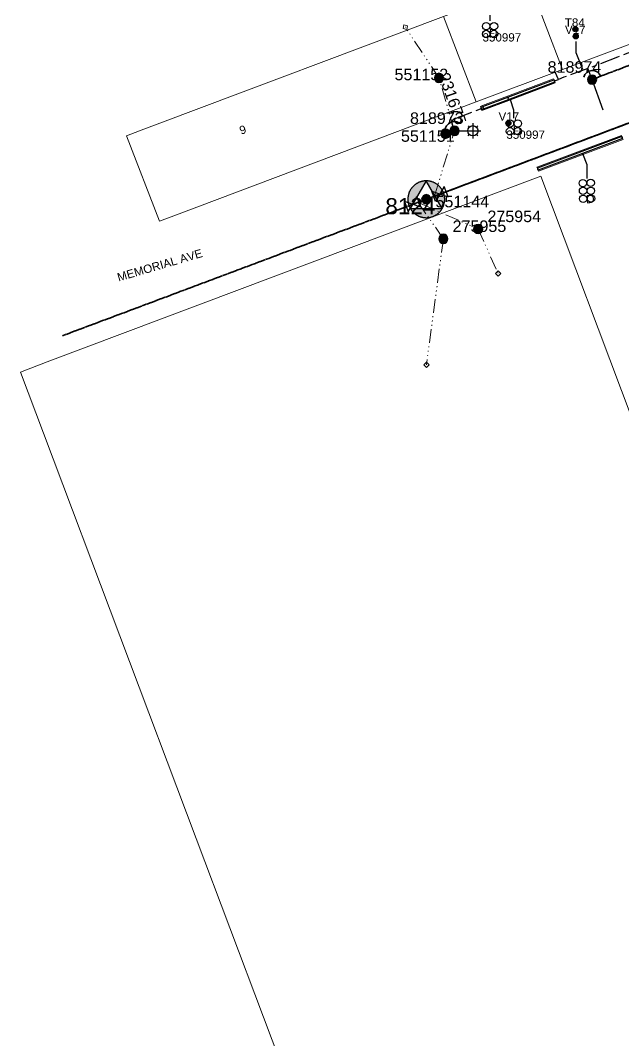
# Model space of a CAD drawing. Header units: metres. Extents: x 310735 to 311241, y 6267063 to 6267603.
# Drawn here: x 310734.9 to 310865.8, y 6267197.5 to 6267419 of the extents above; entities that cross this region are included whole.
import ezdxf
from ezdxf.enums import TextEntityAlignment as Align

# ---------------------------------------------------------------- set-up
doc = ezdxf.new("R2010")
doc.units = ezdxf.units.M
for name, pattern in [('Cable Exist OH', [1, 1, 0]), ('Cable Exist UG', [7, 4, -1, 1, -1]), ('DASHED', [19.05, 12.7, -6.35]), ('PHANTOMX2', [6.6, 3, -0.75, 0.2, -0.75, 0.2, -0.75, 0.2, -0.75])]:
    doc.linetypes.add(name, pattern=pattern)
doc.layers.get('0').update_dxf_attribs({"color": 6})
for name, color, linetype, lineweight in [('_User Miscellaneous1', 30, 'Continuous', 13), ('_User_HV_Exist', 1, 'Continuous', 35), ('_User_LV_Exist', 5, 'Continuous', 35), ('Cadastre Land Parcels_SP_EXT', 118, 'Continuous', 15), ('Cadastre Roads_SP_EXT', 218, 'Continuous', 15), ('Mains_HV_EXT', 13, 'Continuous', 25), ('Mains_LV_EXT', 163, 'Continuous', 25), ('Mains_SL_EXT', 131, 'Continuous', 25), ('Services_SP_EXT', 42, 'PHANTOMX2', 20)]:
    doc.layers.add(name, color=color, linetype=linetype, lineweight=lineweight)
for name, color, linetype in [('Duct_SP_EXT', 30, 'Continuous'), ('Equip_LV_EXT', 7, 'Continuous'), ('Equip_SP_SL_EXT', 7, 'Continuous'), ('Sub_SP_TR_HV_LV_EXT', 7, 'Continuous'), ('SupportsOH_SP_TR_HV_LV_SL_EXT', 7, 'Continuous'), ('Trench_SP_EXT', 7, 'Continuous')]:
    doc.layers.add(name, color=color, linetype=linetype)
doc.layers.add('UNKNOWN_FEATURES', color=1, linetype='DASHED', plot=False)
doc.styles.add('iecARIAL', font='arial.ttf', dxfattribs={"height": 2})
doc.styles.add('POLE_LABEL', font='arial.ttf', dxfattribs={"height": 2})
doc.styles.add('SL_LABEL', font='arial.ttf', dxfattribs={"height": 2})
doc.styles.get("Standard").update_dxf_attribs({"font": 'arial.ttf'})

# ---------------------------------------------------------------- blocks, each defined once
blk = doc.blocks.new('SUB_POLE_EXT')
at = {"linetype": 'DASHED', "transparency": 33554495}
h = blk.add_hatch(color=256, dxfattribs=at)
h.dxf.hatch_style = 1
h.paths.add_polyline_path([(0, 4), (-0.05, 4), (-0.15, 4), (-0.25, 3.99), (-0.34, 3.99), (-0.44, 3.98), (-0.54, 3.96), (-0.64, 3.95), (-0.73, 3.93), (-0.83, 3.91), (-0.92, 3.89), (-1.02, 3.87), (-1.11, 3.84), (-1.21, 3.81), (-1.3, 3.78), (-1.39, 3.75), (-1.49, 3.71), (-1.58, 3.68), (-1.67, 3.64), (-1.75, 3.59), (-1.84, 3.55), (-1.93, 3.5), (-2.01, 3.46), (-2.1, 3.41), (-2.18, 3.35), (-2.26, 3.3), (-2.34, 3.24), (-2.42, 3.18), (-2.5, 3.12), (-2.58, 3.06), (-2.65, 3), (-2.72, 2.93), (-2.79, 2.86), (-2.86, 2.79), (-2.93, 2.72), (-3, 2.65), (-3.06, 2.58), (-3.12, 2.5), (-3.18, 2.42), (-3.24, 2.34), (-3.3, 2.26), (-3.35, 2.18), (-3.41, 2.1), (-3.46, 2.01), (-3.5, 1.93), (-3.55, 1.84), (-3.59, 1.75), (-3.64, 1.67), (-3.68, 1.58), (-3.71, 1.49), (-3.75, 1.39), (-3.78, 1.3), (-3.81, 1.21), (-3.84, 1.11), (-3.87, 1.02), (-3.89, 0.92), (-3.91, 0.83), (-3.93, 0.73), (-3.95, 0.64), (-3.96, 0.54), (-3.98, 0.44), (-3.99, 0.34), (-3.99, 0.25), (-4, 0.15), (-4, 0.05), (-4, -0.05), (-4, -0.15), (-3.99, -0.25), (-3.99, -0.34), (-3.98, -0.44), (-3.96, -0.54), (-3.95, -0.64), (-3.93, -0.73), (-3.91, -0.83), (-3.89, -0.92), (-3.87, -1.02), (-3.84, -1.11), (-3.81, -1.21), (-3.78, -1.3), (-3.75, -1.39), (-3.71, -1.49), (-3.68, -1.58), (-3.64, -1.67), (-3.59, -1.75), (-3.55, -1.84), (-3.5, -1.93), (-3.46, -2)])
h.paths.add_polyline_path([(-1.19, 0.53), (2.55, 0.53), (2.55, 0.92), (-1.19, 0.92)], flags=9)
h.paths.add_polyline_path([(-1.18, -2.21), (0.35, -2.21), (0.35, -1.9), (-1.18, -1.9)], flags=9)
h = blk.add_hatch(color=256, dxfattribs=at)
h.dxf.hatch_style = 1
h.paths.add_polyline_path([(3.59, 1.75), (3.55, 1.84), (3.5, 1.93), (3.46, 2.01), (3.41, 2.1), (3.35, 2.18), (3.3, 2.26), (3.24, 2.34), (3.18, 2.42), (3.12, 2.5), (3.06, 2.58), (3, 2.65), (2.93, 2.72), (2.86, 2.79), (2.79, 2.86), (2.72, 2.93), (2.65, 3), (2.58, 3.06), (2.5, 3.12), (2.42, 3.18), (2.34, 3.24), (2.26, 3.3), (2.18, 3.35), (2.1, 3.41), (2.01, 3.46), (1.93, 3.5), (1.84, 3.55), (1.75, 3.59), (1.67, 3.64), (1.58, 3.68), (1.49, 3.71), (1.39, 3.75), (1.3, 3.78), (1.21, 3.81), (1.11, 3.84), (1.02, 3.87), (0.92, 3.89), (0.83, 3.91), (0.73, 3.93), (0.64, 3.95), (0.54, 3.96), (0.44, 3.98), (0.34, 3.99), (0.25, 3.99), (0.15, 4), (0.05, 4), (0, 4), (3.46, -2), (3.5, -1.93), (3.55, -1.84), (3.59, -1.75), (3.64, -1.67), (3.68, -1.58), (3.71, -1.49), (3.75, -1.39), (3.78, -1.3), (3.81, -1.21), (3.84, -1.11), (3.87, -1.02), (3.89, -0.92), (3.91, -0.83), (3.93, -0.73), (3.95, -0.64), (3.96, -0.54), (3.98, -0.44), (3.99, -0.34), (3.99, -0.25), (4, -0.15), (4, -0.05), (4, 0.05), (4, 0.15), (3.99, 0.25), (3.99, 0.34), (3.98, 0.44), (3.96, 0.54), (3.95, 0.64), (3.93, 0.73), (3.91, 0.83), (3.89, 0.92), (3.87, 1.02), (3.84, 1.11), (3.81, 1.21), (3.78, 1.3), (3.75, 1.39), (3.71, 1.49), (3.68, 1.58), (3.64, 1.67)])
h = blk.add_hatch(color=256, dxfattribs=at)
h.dxf.hatch_style = 1
h.paths.add_polyline_path([(3.12, -2.5), (3.18, -2.42), (3.24, -2.34), (3.3, -2.26), (3.35, -2.18), (3.41, -2.1), (3.46, -2.01), (3.46, -2), (-3.46, -2), (-3.46, -2.01), (-3.41, -2.1), (-3.35, -2.18), (-3.3, -2.26), (-3.24, -2.34), (-3.18, -2.42), (-3.12, -2.5), (-3.06, -2.58), (-3, -2.65), (-2.93, -2.72), (-2.86, -2.79), (-2.79, -2.86), (-2.72, -2.93), (-2.65, -3), (-2.58, -3.06), (-2.5, -3.12), (-2.42, -3.18), (-2.34, -3.24), (-2.26, -3.3), (-2.18, -3.35), (-2.1, -3.41), (-2.01, -3.46), (-1.93, -3.5), (-1.84, -3.55), (-1.75, -3.59), (-1.67, -3.64), (-1.58, -3.68), (-1.49, -3.71), (-1.39, -3.75), (-1.3, -3.78), (-1.21, -3.81), (-1.11, -3.84), (-1.02, -3.87), (-0.92, -3.89), (-0.83, -3.91), (-0.73, -3.93), (-0.64, -3.95), (-0.54, -3.96), (-0.44, -3.98), (-0.34, -3.99), (-0.25, -3.99), (-0.15, -4), (-0.05, -4), (0.05, -4), (0.15, -4), (0.25, -3.99), (0.34, -3.99), (0.44, -3.98), (0.54, -3.96), (0.64, -3.95), (0.73, -3.93), (0.83, -3.91), (0.92, -3.89), (1.02, -3.87), (1.11, -3.84), (1.21, -3.81), (1.3, -3.78), (1.39, -3.75), (1.49, -3.71), (1.58, -3.68), (1.67, -3.64), (1.75, -3.59), (1.84, -3.55), (1.93, -3.5), (2.01, -3.46), (2.1, -3.41), (2.18, -3.35), (2.26, -3.3), (2.34, -3.24), (2.42, -3.18), (2.5, -3.12), (2.58, -3.06), (2.65, -3), (2.72, -2.93), (2.79, -2.86), (2.86, -2.79), (2.93, -2.72), (3, -2.65), (3.06, -2.58)])
h.paths.add_polyline_path([(-1.4, -2.03), (-1.27, -2.03), (-1.27, -1.88), (-1.4, -1.88)], flags=9)
at = {"flags": 128}
for points in [[(-0.05, 4), (-0.15, 4), (-0.25, 3.99), (-0.34, 3.99), (-0.44, 3.98), (-0.54, 3.96), (-0.64, 3.95), (-0.73, 3.93), (-0.83, 3.91), (-0.92, 3.89), (-1.02, 3.87), (-1.11, 3.84), (-1.21, 3.81), (-1.3, 3.78), (-1.39, 3.75), (-1.49, 3.71), (-1.58, 3.68), (-1.67, 3.64), (-1.75, 3.59), (-1.84, 3.55), (-1.93, 3.5), (-2.01, 3.46), (-2.1, 3.41), (-2.18, 3.35), (-2.26, 3.3), (-2.34, 3.24), (-2.42, 3.18), (-2.5, 3.12), (-2.58, 3.06), (-2.65, 3), (-2.72, 2.93), (-2.79, 2.86), (-2.86, 2.79), (-2.93, 2.72), (-3, 2.65), (-3.06, 2.58), (-3.12, 2.5), (-3.18, 2.42), (-3.24, 2.34), (-3.3, 2.26), (-3.35, 2.18), (-3.41, 2.1), (-3.46, 2.01), (-3.5, 1.93), (-3.55, 1.84), (-3.59, 1.75), (-3.64, 1.67), (-3.68, 1.58), (-3.71, 1.49), (-3.75, 1.39), (-3.78, 1.3), (-3.81, 1.21), (-3.84, 1.11), (-3.87, 1.02), (-3.89, 0.92), (-3.91, 0.83), (-3.93, 0.73), (-3.95, 0.64), (-3.96, 0.54), (-3.98, 0.44), (-3.99, 0.34), (-3.99, 0.25), (-4, 0.15), (-4, 0.05), (-4, -0.05), (-4, -0.15), (-3.99, -0.25), (-3.99, -0.34), (-3.98, -0.44), (-3.96, -0.54), (-3.95, -0.64), (-3.93, -0.73), (-3.91, -0.83), (-3.89, -0.92), (-3.87, -1.02), (-3.84, -1.11), (-3.81, -1.21), (-3.78, -1.3), (-3.75, -1.39), (-3.71, -1.49), (-3.68, -1.58), (-3.64, -1.67), (-3.59, -1.75), (-3.55, -1.84), (-3.5, -1.93), (-3.46, -2.01), (-3.41, -2.1), (-3.35, -2.18), (-3.3, -2.26), (-3.24, -2.34), (-3.18, -2.42), (-3.12, -2.5), (-3.06, -2.58), (-3, -2.65), (-2.93, -2.72), (-2.86, -2.79), (-2.79, -2.86), (-2.72, -2.93), (-2.65, -3), (-2.58, -3.06), (-2.5, -3.12), (-2.42, -3.18), (-2.34, -3.24), (-2.26, -3.3), (-2.18, -3.35), (-2.1, -3.41), (-2.01, -3.46), (-1.93, -3.5), (-1.84, -3.55), (-1.75, -3.59), (-1.67, -3.64), (-1.58, -3.68), (-1.49, -3.71), (-1.39, -3.75), (-1.3, -3.78), (-1.21, -3.81), (-1.11, -3.84), (-1.02, -3.87), (-0.92, -3.89), (-0.83, -3.91), (-0.73, -3.93), (-0.64, -3.95), (-0.54, -3.96), (-0.44, -3.98), (-0.34, -3.99), (-0.25, -3.99), (-0.15, -4), (-0.05, -4), (0.05, -4), (0.15, -4), (0.25, -3.99), (0.34, -3.99), (0.44, -3.98), (0.54, -3.96), (0.64, -3.95), (0.73, -3.93), (0.83, -3.91), (0.92, -3.89), (1.02, -3.87), (1.11, -3.84), (1.21, -3.81), (1.3, -3.78), (1.39, -3.75), (1.49, -3.71), (1.58, -3.68), (1.67, -3.64), (1.75, -3.59), (1.84, -3.55), (1.93, -3.5), (2.01, -3.46), (2.1, -3.41), (2.18, -3.35), (2.26, -3.3), (2.34, -3.24), (2.42, -3.18), (2.5, -3.12), (2.58, -3.06), (2.65, -3), (2.72, -2.93), (2.79, -2.86), (2.86, -2.79), (2.93, -2.72), (3, -2.65), (3.06, -2.58), (3.12, -2.5), (3.18, -2.42), (3.24, -2.34), (3.3, -2.26), (3.35, -2.18), (3.41, -2.1), (3.46, -2.01), (3.5, -1.93), (3.55, -1.84), (3.59, -1.75), (3.64, -1.67), (3.68, -1.58), (3.71, -1.49), (3.75, -1.39), (3.78, -1.3), (3.81, -1.21), (3.84, -1.11), (3.87, -1.02), (3.89, -0.92), (3.91, -0.83), (3.93, -0.73), (3.95, -0.64), (3.96, -0.54), (3.98, -0.44), (3.99, -0.34), (3.99, -0.25), (4, -0.15), (4, -0.05), (4, 0.05), (4, 0.15), (3.99, 0.25), (3.99, 0.34), (3.98, 0.44), (3.96, 0.54), (3.95, 0.64), (3.93, 0.73), (3.91, 0.83), (3.89, 0.92), (3.87, 1.02), (3.84, 1.11), (3.81, 1.21), (3.78, 1.3), (3.75, 1.39), (3.71, 1.49), (3.68, 1.58), (3.64, 1.67), (3.59, 1.75), (3.55, 1.84), (3.5, 1.93), (3.46, 2.01), (3.41, 2.1), (3.35, 2.18), (3.3, 2.26), (3.24, 2.34), (3.18, 2.42), (3.12, 2.5), (3.06, 2.58), (3, 2.65), (2.93, 2.72), (2.86, 2.79), (2.79, 2.86), (2.72, 2.93), (2.65, 3), (2.58, 3.06), (2.5, 3.12), (2.42, 3.18), (2.34, 3.24), (2.26, 3.3), (2.18, 3.35), (2.1, 3.41), (2.01, 3.46), (1.93, 3.5), (1.84, 3.55), (1.75, 3.59), (1.67, 3.64), (1.58, 3.68), (1.49, 3.71), (1.39, 3.75), (1.3, 3.78), (1.21, 3.81), (1.11, 3.84), (1.02, 3.87), (0.92, 3.89), (0.83, 3.91), (0.73, 3.93), (0.64, 3.95), (0.54, 3.96), (0.44, 3.98), (0.34, 3.99), (0.25, 3.99), (0.15, 4), (0.05, 4)], [(0, 4), (-3.46, -2), (3.46, -2)]]:
    blk.add_lwpolyline(points, close=True, dxfattribs=at)
at = {"flags": 8}
blk.add_attdef('ASSET_NUM', text='', height=2.5, dxfattribs=at).set_placement((0, 7), align=Align.MIDDLE_CENTER)
for tag, flags, p in [('STREET_CODE', 9, (-1.38, 1.45)), ('NO_PHASES', 9, (-1.38, 1.05)), ('OPERATED_BY', 9, (-1.38, 0.65)), ('MAINTAINED_BY', 9, (-1.38, 0.45)), ('ORIENTATION', 9, (-1.38, 0.25)), ('OWNED_BY', 9, (-1.38, 0.05)), ('CONSTRUCTED_VOLTAGE', 9, (-1.13, 0.75)), ('OPERATING_VOLTAGE', 9, (-1.13, 0.35)), ('STATE', 9, (-1.38, -0.35)), ('USAGE', 9, (-1.38, -0.75)), ('LEGEND', 9, (-1.38, -0.95)), ('SUBURB', 9, (-1.38, -1.15)), ('STREETNAME', 9, (-1.38, -1.35)), ('LOCATION', 9, (-1.38, -1.55)), ('NOTES', 9, (-1.38, -1.75)), ('Z', 1, (-1.38, -1.95)), ('SECONDARY_VOLTAGE', 9, (-1.13, -0.65)), ('SUBSTATION_TYPE', 9, (-1.13, -1.05))]:
    blk.add_attdef(tag, text='', height=0.1, dxfattribs=dict(flags=flags)).set_placement(p, align=Align.MIDDLE_LEFT)
blk = doc.blocks.new('DUCT_EXT')
blk.add_circle((0, 0.8), 0.8)
at = {"flags": 1}
blk.add_attdef('Z', (0, 0), '', height=0.2, dxfattribs=at)
at = {"flags": 9}
for tag, p in [('DUCT_CODE', (0, 0)), ('XSECT_TYPE', (0, -0.2)), ('STATE', (0, -0.6)), ('FB_REFERENCE', (0, -0.4)), ('NOTES', (0, -0.8))]:
    blk.add_attdef(tag, text='', height=0.2, dxfattribs=at).set_placement(p, align=Align.MIDDLE_LEFT)
blk = doc.blocks.new('LV_OH_LINKS_DISTFUSE_EXT')
for p, q in [((0, 0), (0.96, 0)), ((3.84, 0), (4.8, 0))]:
    blk.add_line(p, q)
blk.add_lwpolyline([(3.84, -1.2), (3.84, 1.2), (0.96, -1.2), (0.96, 1.2)], close=True)
at = {"flags": 9}
for tag, p in [('ACTUAL_STATUS', (0, 0)), ('CONSTRUCTED_VOLTAGE', (0, -0.2)), ('OPERATING_VOLTAGE', (0, -0.6)), ('ORIENTATION', (0, -0.8)), ('OWNED_BY', (0, -1)), ('STATE', (0, -1.2)), ('SWITCH_TYPE', (0, -1.4)), ('NO_PHASES', (0, -0.4)), ('USAGE', (0, -1.6)), ('NOTES', (0, -1.8))]:
    blk.add_attdef(tag, text='', height=0.2, dxfattribs=at).set_placement(p, align=Align.MIDDLE_LEFT)
at = {"flags": 1}
blk.add_attdef('Z', (0, 0), '', height=0.2, dxfattribs=at)
blk = doc.blocks.new('SL_LANTERN_EXT')
at = {"flags": 9}
for tag, p in [('LRATECODE', (-7.4, 0)), ('LOUTREACHVOCAB', (-7.2, 0)), ('LOUTREACH', (-7, 0)), ('LANTNUMBER', (-6.6, 0)), ('LNEW', (-6.4, 0)), ('LMASTVOCAB', (-6.2, 0)), ('LMAST', (-6, 0)), ('LLAMPVOCAB', (-5.8, 0)), ('LLAMP', (-5.6, 0)), ('LEXIST', (-5.4, 0)), ('LCHARGE3PERCENT', (-5.2, 0)), ('LCHARGE3', (-5, 0)), ('LCHARGE2PERCENT', (-4.8, 0)), ('LCHARGE2', (-4.6, 0)), ('LCHARGE1PERCENT', (-4.4, 0)), ('LCHARGE1', (-4.2, 0)), ('LCATEGORY', (-4, 0)), ('LBRACKETVOCAB', (-3.8, 0)), ('LBRACKET', (-3.6, 0)), ('LKINGHEIGHT', (-3.4, 0)), ('CREPLACE', (-3.2, 0)), ('CREMOVE', (-3, 0)), ('CNUMBER', (-2.8, 0)), ('CNEW', (-2.6, 0)), ('CEXIST', (-2.4, 0)), ('USAGE', (-2.2, 0)), ('STATE', (-2, 0)), ('OWNED_BY', (-1.8, 0)), ('ORIENTATION', (-1.6, 0)), ('OPERATING_VOLTAGE', (-1.4, 0)), ('NO_PHASES', (-1.2, 0)), ('LANTERN_TYPE', (-1, 0)), ('LANTERN_PURPOSE', (-0.8, 0)), ('CONTROL_TYPE', (-0.6, 0)), ('CONSTRUCTED_VOLTAGE', (-0.4, 0))]:
    blk.add_attdef(tag, text='', height=0.001, rotation=270, dxfattribs=at).set_placement(p, align=Align.MIDDLE_LEFT)
at = {"style": 'SL_LABEL', "flags": 9}
blk.add_attdef('STREET_CODE', text='', height=0.001, rotation=270, dxfattribs=at).set_placement((0, 0), align=Align.MIDDLE_LEFT)
at = {"flags": 1}
blk.add_attdef('Z', (0, 0), '', height=0.001, rotation=270, dxfattribs=at)
at = {"width": 0.9}
blk.add_attdef('LNUMBER', text='', height=1, dxfattribs=at).set_placement((7, -1), align=Align.MIDDLE_LEFT)
at = {"flags": 9}
for tag, p in [('LREMOVE', (0, -7.6)), ('LREPLACE', (0, -7.8)), ('LTYPE', (0, -8)), ('LTYPEVOCAB', (0, -8.2)), ('LEGEND', (0, -8.4)), ('SUBURB', (0, -8.6)), ('STREETNAME', (0, -8.8)), ('LOCATION', (0, -9)), ('NOTES', (0, -9.2)), ('MAINTAINED_BY', (0, -9.86))]:
    blk.add_attdef(tag, text='', height=0.001, dxfattribs=at).set_placement(p, align=Align.MIDDLE_LEFT)
blk.add_attdef('OPERATED_BY', (0, -9.61), '', height=0.001, dxfattribs=at)
blk.add_wipeout([(5.69, 0), (5.06, -1.06), (4, -1.69), (2.94, -1.06), (2.31, 0), (2.94, 1.06), (4, 1.69), (5.06, 1.06)])
for p, q in [((0, 0), (4, 0)), ((2.94, 1.06), (3.2, 0.8)), ((4, 1.69), (4, 0)), ((5.06, 1.06), (4.8, 0.8)), ((2.94, -1.06), (3.2, -0.8)), ((4, 0), (5.69, 0)), ((4, 0), (4, -1.69)), ((5.06, -1.06), (4.8, -0.8))]:
    blk.add_line(p, q)
blk.add_circle((4, 0), 1.12)
blk = doc.blocks.new('CCP_EXT')
at = {"flags": 9}
for tag, p in [('STATE', (0, -1.8)), ('NOTES', (0, -2))]:
    blk.add_attdef(tag, text='', height=0.2, dxfattribs=at).set_placement(p, align=Align.MIDDLE_LEFT)
blk.add_wipeout([(0, 0.57), (0.57, 0), (0, -0.57), (-0.57, 0)])
blk.add_lwpolyline([(-0.57, 0), (0, 0.57), (0.57, 0), (0, -0.57), (-0.57, 0)])
at = {"flags": 1}
blk.add_attdef('Z', (0, 0), '', height=0.2, dxfattribs=at)
at = {"flags": 9}
for tag, p in [('CCP_TYPE', (0, 0)), ('CONSTRUCTED_VOLTAGE', (0, -0.2)), ('OPERATING_VOLTAGE', (0, -0.6)), ('ORIENTATION', (0, -0.8)), ('OWNED_BY', (0, -1)), ('NO_PHASES', (0, -0.4)), ('USAGE', (0, -1.2)), ('LEGEND', (0, -1.4)), ('LIFE_SUPPORT', (0, -1.6))]:
    blk.add_attdef(tag, text='', height=0.2, dxfattribs=at).set_placement(p, align=Align.MIDDLE_LEFT)
blk = doc.blocks.new('POLE_EXT')
blk.add_hatch(color=256).paths.add_polyline_path([(-1, 0, 1), (1, 0, 1)])
blk.add_lwpolyline([(-1, 0, 1), (1, 0, 1)], format="xyb", close=True)
at = {"flags": 8}
blk.add_attdef('pNumber', text='', height=2, dxfattribs=at).set_placement((2.5, 2.5), align=Align.MIDDLE_CENTER)
at = {"style": 'POLE_LABEL', "flags": 9}
for tag, p in [('STRUCTURE_PLANT_NUMBER', (1.35, 0.03)), ('STREET_CODE', (1.35, -0.2))]:
    blk.add_attdef(tag, text='', height=0.2, dxfattribs=at).set_placement(p, align=Align.MIDDLE_LEFT)
at = {"flags": 9}
for tag, p in [('OWNED_BY', (1.35, -0.4)), ('SPECIAL_USE', (1.35, -0.8)), ('STATE', (1.35, -1)), ('cLV', (1.35, -1.4)), ('hDepth', (1.35, -1.6)), ('hDia', (1.35, -1.8)), ('cHV', (1.35, -2)), ('PARENT', (1.35, -0.6)), ('USAGE', (1.35, -1.2)), ('LBRACKET', (1.35, -2.2)), ('cLinedev', (1.35, -3.4)), ('pExisting', (1.35, -3.8)), ('pFooting', (1.35, -4.4)), ('LExisting', (1.35, -2.4)), ('LANTNUMBER', (1.35, -2.6)), ('LOther', (1.35, -2.8)), ('LRemove', (1.35, -3)), ('LEGEND', (1.35, -3.2)), ('LOCATION', (1.35, -3.6)), ('PFNUMBER', (1.35, -4)), ('NEWPFNUMBER', (1.35, -4.2)), ('pNew', (1.35, -4.6)), ('pRelocate', (1.35, -5)), ('pRemove', (1.35, -5.2)), ('pReplace', (1.35, -5.4)), ('pStay', (1.35, -5.6)), ('pType', (1.35, -5.8)), ('cspan', (1.35, -6)), ('STREETNAME', (1.35, -6.2)), ('SUBURB', (1.35, -6.4)), ('NOTES', (1.35, -6.6)), ('OPERATED_BY', (1.36, -7.01)), ('MAINTAINED_BY', (1.36, -6.81))]:
    blk.add_attdef(tag, text='', height=0.2, dxfattribs=at).set_placement(p, align=Align.MIDDLE_LEFT)
at = {"flags": 1}
blk.add_attdef('Z', (1.35, -7.33), '', height=0.2, dxfattribs=at)
blk = doc.blocks.new('CABLE_LARGE_EXT')
h = blk.add_hatch(color=256)
edge = h.paths.add_edge_path()
edge.add_arc((0, 0.55), 0.55, 0, 360)
blk.add_circle((0, 0.55), 0.55)
at = {"flags": 1}
blk.add_attdef('Z', (0, 0), '', height=0.2, dxfattribs=at)
at = {"flags": 9}
for tag, p in [('COND_CODE', (0, 0)), ('STATE', (0, -0.4)), ('XSECT_SIZE', (0, -0.6)), ('FB_REFERENCE', (0, -0.2)), ('NOTES', (0, -0.8))]:
    blk.add_attdef(tag, text='', height=0.2, dxfattribs=at).set_placement(p, align=Align.MIDDLE_LEFT)

msp = doc.modelspace()

# ---------------------------------------------------------------- linework, layer by layer
at = {"layer": '_User Miscellaneous1'}
for p, q in [((310840.616, 6267402.58), (310850.646, 6267406.361)), ((310840.955, 6267401.681), (310850.985, 6267405.463)), ((310850.646, 6267406.361), (310850.815, 6267405.912)), ((310850.985, 6267405.463), (310850.815, 6267405.912)), ((310835.209, 6267400.542), (310840.616, 6267402.58)), ((310835.548, 6267399.644), (310840.955, 6267401.681)), ((310840.616, 6267402.58), (310840.785, 6267402.13)), ((310840.955, 6267401.681), (310840.785, 6267402.13)), ((310834.775, 6267400.379), (310835.209, 6267400.542)), ((310834.775, 6267400.379), (310834.944, 6267399.93)), ((310835.113, 6267399.48), (310834.944, 6267399.93)), ((310835.113, 6267399.48), (310835.548, 6267399.644)), ((310835.209, 6267400.542), (310835.378, 6267400.093)), ((310835.548, 6267399.644), (310835.378, 6267400.093)), ((310865.386, 6267394.087), (310847.052, 6267387.209)), ((310865.386, 6267394.087), (310865.555, 6267393.638)), ((310865.723, 6267393.188), (310847.389, 6267386.31)), ((310865.723, 6267393.188), (310865.555, 6267393.638)), ((310847.052, 6267387.209), (310847.22, 6267386.759)), ((310847.389, 6267386.31), (310847.22, 6267386.759))]:
    msp.add_line(p, q, dxfattribs=at)
at = {"layer": '_User_HV_Exist', "linetype": 'Cable Exist OH'}
for points in [[(310975.48, 6267450.43), (310907.697, 6267424.644), (310859.025, 6267406.234)], [(310823.019, 6267380.208), (310744.071, 6267350.579)]]:
    msp.add_lwpolyline(points, dxfattribs=at)
at = {"layer": '_User_HV_Exist', "linetype": 'Continuous'}
msp.add_lwpolyline([(310860.889, 6267406.952, 0.7001503), (310857.195, 6267406.75)], format="xyb", dxfattribs=at)
at = {"layer": '_User_LV_Exist', "linetype": 'Cable Exist OH'}
for points in [[(310823.019, 6267380.208), (310876.146, 6267400.209)], [(310823.019, 6267380.208), (310744.071, 6267350.579)]]:
    msp.add_lwpolyline(points, dxfattribs=at)
at = {"layer": 'Cadastre Land Parcels_SP_EXT', "linetype": 'Continuous'}
for points in [[(310939.191, 6267441.053), (310932.087, 6267459.693), (310850.143, 6267428.745), (310845.462, 6267426.978), (310852.588, 6267408.398), (310939.191, 6267441.053)], [(310852.588, 6267408.398), (310845.462, 6267426.978), (310826.742, 6267419.911), (310833.863, 6267401.337), (310852.588, 6267408.398)], [(310768.829, 6267376.836), (310833.863, 6267401.337), (310826.742, 6267419.911), (310765.213, 6267396.73), (310761.703, 6267395.408), (310757.96, 6267393.998), (310765.086, 6267375.425), (310768.829, 6267376.836)], [(310867.943, 6267331.936), (310847.889, 6267385.209), (310740.718, 6267344.939), (310734.93, 6267342.68), (310739.931, 6267329.404), (310773.088, 6267241.368), (310831.515, 6267086.24), (310836.202, 6267073.799), (310949.122, 6267116.328), (310915.896, 6267204.517), (310881.889, 6267294.886), (310867.943, 6267331.936)]]:
    msp.add_lwpolyline(points, close=True, dxfattribs=at)
at = {"layer": 'Duct_SP_EXT'}
for p, q in [((310840.701, 6267402.355), (310850.731, 6267406.137)), ((310840.87, 6267401.906), (310850.9, 6267405.688)), ((310850.731, 6267406.137), (310850.815, 6267405.912)), ((310850.9, 6267405.688), (310850.815, 6267405.912)), ((310840.701, 6267402.355), (310840.785, 6267402.13)), ((310840.87, 6267401.906), (310840.785, 6267402.13)), ((310865.47, 6267393.863), (310847.136, 6267386.984)), ((310865.639, 6267393.413), (310847.304, 6267386.535)), ((310865.47, 6267393.863), (310865.555, 6267393.638)), ((310865.639, 6267393.413), (310865.555, 6267393.638)), ((310847.136, 6267386.984), (310847.22, 6267386.759)), ((310847.304, 6267386.535), (310847.22, 6267386.759))]:
    msp.add_line(p, q, dxfattribs=at)
for points in [[(310836.888, 6267418.945), (310836.888, 6267420.665), (310836.142, 6267422.897)], [(310855.492, 6267414.449), (310855.492, 6267412.045), (310856.931, 6267408.465)], [(310842.051, 6267397.818), (310842.051, 6267399.538), (310841.305, 6267401.77)], [(310857.92, 6267384.726), (310857.92, 6267385.233), (310857.92, 6267387.658), (310857.025, 6267390.057)]]:
    msp.add_lwpolyline(points, dxfattribs=at)
at = {"layer": 'Mains_HV_EXT', "linetype": 'Cable Exist OH'}
for points in [[(310975.48, 6267450.43), (310907.697, 6267424.644), (310859.025, 6267406.234)], [(310823.019, 6267380.208), (310744.071, 6267350.579)]]:
    msp.add_lwpolyline(points, dxfattribs=at)
at = {"layer": 'Mains_HV_EXT', "linetype": 'Continuous'}
for points in [[(310860.889, 6267406.952, 0.7001503), (310857.195, 6267406.75)], [(310827.173, 6267394.337, -0.7026581), (310830.222, 6267396.759)]]:
    msp.add_lwpolyline(points, format="xyb", dxfattribs=at)
at = {"layer": 'Mains_LV_EXT', "linetype": 'Cable Exist OH'}
msp.add_lwpolyline([(310823.019, 6267380.208), (310744.071, 6267350.579)], dxfattribs=at)
at = {"layer": 'Trench_SP_EXT', "linetype": 'Cable Exist UG'}
msp.add_lwpolyline([(310877.209, 6267414.588), (310877.006, 6267415.128), (310877.006, 6267415.128, 0.4161326), (310876.114, 6267415.529), (310876.114, 6267415.529), (310864.531, 6267411.084), (310858.114, 6267408.575)], format="xyb", dxfattribs=at)
for points in [[(310851.708, 6267406.225), (310851.01, 6267407.803)], [(310858.112, 6267408.58), (310852.883, 6267406.692), (310851.708, 6267406.225)], [(310859.009, 6267406.178), (310858.112, 6267408.58)], [(310850.815, 6267405.912), (310851.753, 6267406.243)]]:
    msp.add_lwpolyline(points, dxfattribs=at)
at = {"layer": 'UNKNOWN_FEATURES'}
msp.add_lwpolyline([(310861.437, 6267399.567), (310859.009, 6267406.178)], dxfattribs=at)

# ---------------------------------------------------------------- block references
at = {"layer": 'Duct_SP_EXT'}
for name, p in [('DUCT_EXT', (310836.025, 6267416.973)), ('DUCT_EXT', (310837.721, 6267416.98)), ('DUCT_EXT', (310836.033, 6267415.293)), ('DUCT_EXT', (310837.725, 6267415.3)), ('CABLE_LARGE_EXT', (310855.396, 6267416.564)), ('CABLE_LARGE_EXT', (310855.46, 6267415.025)), ('CABLE_LARGE_EXT', (310840.854, 6267396.191)), ('DUCT_EXT', (310841.188, 6267395.845)), ('DUCT_EXT', (310842.884, 6267395.853)), ('DUCT_EXT', (310841.196, 6267394.166)), ('DUCT_EXT', (310842.888, 6267394.173))]:
    msp.add_blockref(name, p, dxfattribs=at)
at = {"layer": 'Duct_SP_EXT', "rotation": 271.3176639750121}
for p in [(310856.208, 6267383.699), (310856.247, 6267382), (310857.908, 6267383.738), (310857.947, 6267382.039), (310856.286, 6267380.3), (310857.986, 6267380.339)]:
    msp.add_blockref('DUCT_EXT', p, dxfattribs=at)
at = {"layer": 'Equip_LV_EXT'}
for p, rotation in [((310823.723, 6267380.472), 20.61897652856019), ((310822.299, 6267379.937), 200.0978165110592)]:
    msp.add_blockref('LV_OH_LINKS_DISTFUSE_EXT', p, dxfattribs=dict(at, rotation=rotation))
at = {"layer": 'Sub_SP_TR_HV_LV_EXT'}
ref = msp.add_blockref('SUB_POLE_EXT', (310823.019, 6267380.207), dxfattribs=at)
ref.add_attrib('ASSET_NUM', '8124', dxfattribs={"layer": '0', "height": 3.5}).set_placement((310825.019, 6267380.457), align=Align.TOP_RIGHT)
at = {"layer": 'SupportsOH_SP_TR_HV_LV_SL_EXT'}
ref = msp.add_blockref('POLE_EXT', (310859.009, 6267406.178), dxfattribs=at)
ref.add_attrib('ASSET_NUM', '818974', dxfattribs={"layer": '0', "height": 2.5, "style": 'POLE_LABEL'}).set_placement((310861.009, 6267406.928), align=Align.BOTTOM_RIGHT)
ref = msp.add_blockref('POLE_EXT', (310823.019, 6267380.208), dxfattribs=at)
ref.add_attrib('ASSET_NUM', '551144', dxfattribs={"layer": '0', "height": 2.5, "style": 'POLE_LABEL'}).set_placement((310825.019, 6267380.958), align=Align.TOP_LEFT)
ref = msp.add_blockref('POLE_EXT', (310834.286, 6267373.749), dxfattribs=at)
ref.add_attrib('ASSET_NUM', '275954', dxfattribs={"layer": '0', "height": 2.5, "style": 'POLE_LABEL'}).set_placement((310836.286, 6267374.499), align=Align.BOTTOM_LEFT)
ref = msp.add_blockref('POLE_EXT', (310826.734, 6267371.612), dxfattribs=at)
ref.add_attrib('ASSET_NUM', '275955', dxfattribs={"layer": '0', "height": 2.5, "style": 'POLE_LABEL'}).set_placement((310828.734, 6267372.362), align=Align.BOTTOM_LEFT)

# ---------------------------------------------------------------- texts
at = {"layer": '_User_LV_Exist'}
msp.add_text('MEMORIAL AVE', height=1.8, rotation=16.33679, dxfattribs=at).set_placement((310756.252, 6267362.34))
at = {"layer": 'Cadastre Land Parcels_SP_EXT'}
msp.add_text('9', height=1.8, rotation=16.4936, dxfattribs=at).set_placement((310782.771, 6267394.235))
at = {"layer": 'Cadastre Roads_SP_EXT'}
msp.add_text('MEMORIAL AVE', height=1.8, rotation=16.33679, dxfattribs=at).set_placement((310756.252, 6267362.34))
at = {"layer": 'Duct_SP_EXT'}
for s, p in [('T84', (310853.089, 6267417.685)), ('350997', (310835.231, 6267414.463)), ('D', (310836.642, 6267415.392)), ('V17', (310853.121, 6267416.115)), ('V17', (310838.705, 6267397.296)), ('350997', (310840.394, 6267393.336)), ('D', (310841.805, 6267394.265)), ('D', (310857.716, 6267379.36))]:
    msp.add_text(s, height=1.8, dxfattribs=at).set_placement(p)

# ---------------------------------------------------------------- next in the draw order: block references
at = {"layer": 'Equip_SP_SL_EXT'}
ref = msp.add_blockref('SL_LANTERN_EXT', (310829.138, 6267395.071), dxfattribs=at)
ref.add_attrib('ASSET_NUM', '231675', dxfattribs={"layer": '0', "height": 2.5, "rotation": 289.35012, "style": 'iecARIAL'}).set_placement((310830.638, 6267396.571), align=Align.MIDDLE_RIGHT)
at = {"layer": 'Services_SP_EXT', "rotation": 303.2586315948517}
msp.add_blockref('CCP_EXT', (310818.478, 6267417.573), dxfattribs=at)
at = {"layer": 'Services_SP_EXT'}
for p in [(310838.637, 6267364.08), (310823.054, 6267344.27)]:
    msp.add_blockref('CCP_EXT', p, dxfattribs=at)

# ---------------------------------------------------------------- next in the draw order: linework, layer by layer
at = {"layer": '_User_HV_Exist', "linetype": 'Cable Exist OH'}
msp.add_lwpolyline([(310933.56, 6267421.812), (310823.019, 6267380.208)], dxfattribs=at)
at = {"layer": '_User_HV_Exist', "linetype": 'Continuous'}
msp.add_lwpolyline([(310827.173, 6267394.337, -0.7026581), (310830.222, 6267396.759)], format="xyb", dxfattribs=at)
at = {"layer": '_User_LV_Exist', "linetype": 'Cable Exist OH'}
msp.add_lwpolyline([(310876.169, 6267400.218), (310823.019, 6267380.208), (310744.071, 6267350.579)], dxfattribs=at)
at = {"layer": 'Duct_SP_EXT'}
for p, q in [((310835.294, 6267400.318), (310840.701, 6267402.355)), ((310835.463, 6267399.869), (310840.87, 6267401.906)), ((310834.859, 6267400.154), (310835.294, 6267400.318)), ((310834.859, 6267400.154), (310834.944, 6267399.93)), ((310835.029, 6267399.705), (310834.944, 6267399.93)), ((310835.029, 6267399.705), (310835.463, 6267399.869)), ((310835.294, 6267400.318), (310835.378, 6267400.093)), ((310835.463, 6267399.869), (310835.378, 6267400.093))]:
    msp.add_line(p, q, dxfattribs=at)
at = {"layer": 'Mains_HV_EXT', "linetype": 'Cable Exist OH'}
msp.add_lwpolyline([(310933.56, 6267421.812), (310823.019, 6267380.208)], dxfattribs=at)
at = {"layer": 'Mains_LV_EXT', "linetype": 'Cable Exist OH'}
msp.add_lwpolyline([(310823.019, 6267380.208), (310876.146, 6267400.209)], dxfattribs=at)
at = {"layer": 'Mains_SL_EXT', "linetype": 'Cable Exist OH'}
msp.add_lwpolyline([(310876.169, 6267400.218), (310823.019, 6267380.208), (310744.071, 6267350.579)], dxfattribs=at)
at = {"layer": 'Services_SP_EXT'}
for points in [[(310829.134, 6267395.056), (310829.138, 6267395.072), (310825.778, 6267406.559), (310818.465, 6267417.579)], [(310824.789, 6267380.874), (310829.134, 6267395.056)], [(310821.229, 6267379.535), (310826.734, 6267371.612), (310823.054, 6267344.27)], [(310821.229, 6267379.535), (310834.286, 6267373.75), (310838.637, 6267364.08)]]:
    msp.add_lwpolyline(points, dxfattribs=at)
at = {"layer": 'Trench_SP_EXT', "linetype": 'Cable Exist UG'}
msp.add_lwpolyline([(310829.138, 6267395.072), (310828.643, 6267396.554), (310828.643, 6267396.554, -0.3998798), (310829.174, 6267397.684), (310829.174, 6267397.684), (310835.011, 6267399.958)], format="xyb", dxfattribs=at)

# ---------------------------------------------------------------- next in the draw order: block references
at = {"layer": 'SupportsOH_SP_TR_HV_LV_SL_EXT'}
ref = msp.add_blockref('POLE_EXT', (310825.778, 6267406.559), dxfattribs=at)
ref.add_attrib('ASSET_NUM', '551152', dxfattribs={"layer": '0', "height": 2.5, "style": 'POLE_LABEL'}).set_placement((310827.778, 6267407.309), align=Align.MIDDLE_RIGHT)
ref = msp.add_blockref('POLE_EXT', (310829.138, 6267395.072), dxfattribs=at)
ref.add_attrib('ASSET_NUM', '818973', dxfattribs={"layer": '0', "height": 2.5, "style": 'POLE_LABEL'}).set_placement((310831.138, 6267395.822), align=Align.BOTTOM_RIGHT)
ref = msp.add_blockref('POLE_EXT', (310827.177, 6267394.433), dxfattribs=at)
ref.add_attrib('ASSET_NUM', '551151', dxfattribs={"layer": '0', "height": 2.5, "rotation": 359.97935, "style": 'POLE_LABEL'}).set_placement((310829.177, 6267395.183), align=Align.TOP_RIGHT)

doc.saveas('drawing.dxf')
